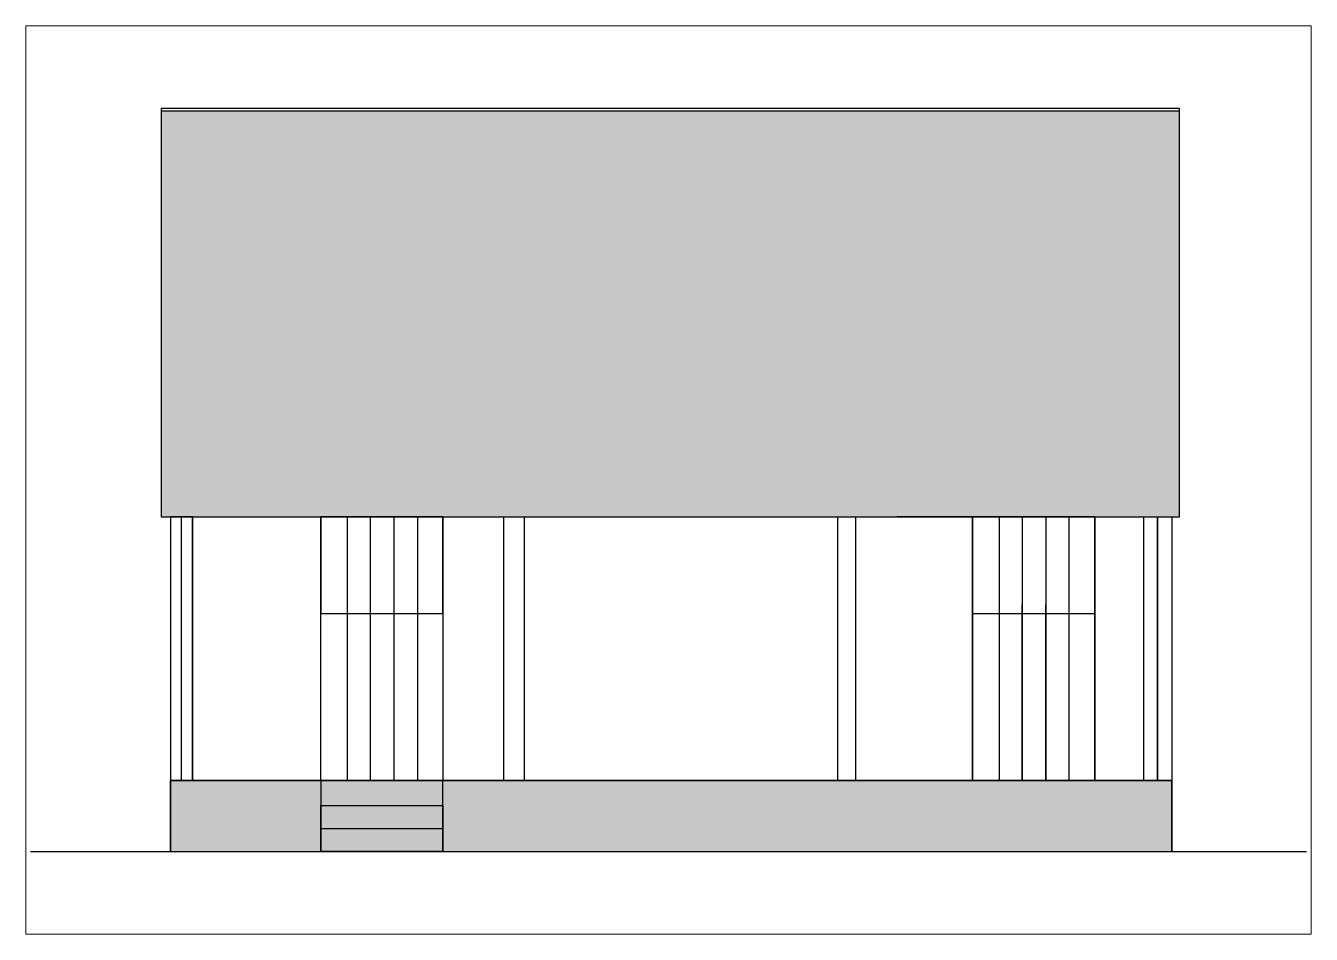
# Paper-space layout 'Layout2' of a CAD drawing. Header units: millimetres. Extents: x 30 to 267, y 21 to 189.
# The model-space entities are those that its viewports show. They can reach past a viewport. Long polylines and large blocks are cut down to what shows.
import ezdxf

# ---------------------------------------------------------------- set-up
doc = ezdxf.new("R2010")
doc.units = ezdxf.units.MM
doc.layers.get('0').update_dxf_attribs({"color": 250, "lineweight": 25})
for name, color, linetype, lineweight in [('A-ALV-___-___-EXI', 250, 'Continuous', 25), ('A-BAS-___-___-EXI', 250, 'Continuous', 25), ('A-COB-___-___-EXI', 250, 'Continuous', 25), ('A-ESC-___-___-EXI', 250, 'Continuous', 25), ('A-PIL-___-___-EXI', 250, 'Continuous', 25), ('A-POR-___-___-EXI', 250, 'Continuous', 25)]:
    doc.layers.add(name, color=color, linetype=linetype, lineweight=lineweight)

msp = doc.modelspace()

# ---------------------------------------------------------------- hatches: boundary and pattern name
at = {"layer": 'A-BAS-___-___-EXI', "true_color": 0xcb9898}
msp.add_hatch(color=253, dxfattribs=at).paths.add_polyline_path([(49579, -529), (49579, 29), (41710, 29), (41710, -529)])
at = {"layer": 'A-COB-___-___-EXI'}
h = msp.add_hatch(dxfattribs=at)
h.set_pattern_fill('FP_1', color=256, style=0, pattern_type=2)
h.set_pattern_definition([(290.439, (58313.74, 1705.563), (258.25855, -573.71719), [7.637, -756.076]), (0, (58299.07, 1698.41), (0, 119.272), [17.335, -249.364]), (277.886, (58307.075, 1765.795), (266.61993287, -1907.84048843), [68.032, -13538.376]), (0, (58095.05, 1707.35), (0, 119.272), [46.672, -220.027]), (0, (58095.05, 1698.41), (0, 119.272), [45.339, -221.361]), (303.855, (58291.073, 1710.334), (254.553464, -339.70258), [14.362, -1421.863]), (325.175, (58279.071, 1718.683), (518.867272, -347.7054846), [14.62, -2909.371]), (337.709, (58263.069, 1725.243), (2918.534684, -1186.502978), [17.294, -3441.589]), (351.03, (58240.4, 1728.821), (792.4127783, -118.0647726), [22.95, -4567.08]), (356.344, (58228.398, 1737.17), (258.199948, 0.540737), [18.707, -1851.999]), (350.644, (58247.067, 1735.977), (2926.6078453, -475.9105035), [25.678, -5109.941]), (340.314, (58272.404, 1731.803), (1029.890933, -344.616244), [21.244, -1395.031]), (326.956, (58292.406, 1724.647), (2387.5710626, -1542.272053), [17.499, -3482.279]), (82.114, (58140.387, 1698.407), (1600.21346236, 11569.89195204), [68.032, -13538.376]), (81.233, (58149.722, 1646.524), (267.0524016, 1791.2825243), [52.497, -3447.274]), (278.767, (58299.074, 1698.407), (266.370908, -1667.59831), [52.497, -3447.274]), (0, (58217.73, 1728.82), (0, 119.272), [22.669, -244.03]), (10.664, (58192.394, 1724.05), (1874.6566655, 359.2776793), [25.782, -5130.571]), (21.924, (58179.059, 1718.683), (284.960561, 126.619693), [14.375, -2860.547]), (32.051, (58165.724, 1710.334), (562.396157, 375.97566), [15.733, -1557.572]), (56.145, (58157.723, 1698.407), (545.557497, 853.010588), [14.362, -1421.863]), (0, (58140.39, 1698.41), (0, 119.272), [17.335, -249.364]), (69.561, (58140.387, 1698.407), (8.43763, 141.91588), [7.637, -756.076]), (55.055, (58143.054, 1705.563), (1074.780737, 1561.939709), [11.64, -2316.457]), (33.044, (58149.722, 1715.105), (546.125083, 366.097139), [17.499, -3482.279]), (19.686, (58164.39, 1724.647), (303.60688, 132.477522), [21.244, -1395.031]), (9.356, (58184.393, 1731.803), (2140.6935354, 358.9782499), [25.678, -5109.941]), (3.656, (58209.729, 1735.977), (1608.698943, 119.828073), [18.707, -1851.999]), (304.945, (58307.075, 1715.105), (258.73015, -346.407485), [11.64, -2316.457]), (0, (58315.08, 1707.35), (0, 119.272), [46.672, -220.027]), (0, (58316.41, 1698.41), (0, 119.272), [45.339, -221.361])])
h.paths.add_polyline_path([(41637, 2101), (49637, 2101), (49637, 5287), (41637, 5287)])

# ---------------------------------------------------------------- linework, layer by layer
at = {"layer": 'A-ALV-___-___-EXI'}
for p, q in [((41710, 2101), (41710, 29)), ((41885, 2101), (41710, 2101)), ((41885, 29), (41885, 2101)), ((48013, 2101), (47421, 2101)), ((49358, 2101), (49465, 2101)), ((49465, 2101), (49579, 2101)), ((49579, 2101), (49579, 29)), ((41710, 29), (41885, 29)), ((47421, 29), (48013, 29)), ((49465, 29), (49358, 29)), ((49579, 29), (49465, 29))]:
    msp.add_line(p, q, dxfattribs=at)
for points in [[(42516, 29), (43257, 29), (42886, 29), (42785, 29), (42658, 29)], [(43021, 29), (43257, 29), (43139, 29)]]:
    msp.add_lwpolyline(points, dxfattribs=at)
at = {"layer": 'A-BAS-___-___-EXI'}
for p, q in [((41710, -529), (41710, 29)), ((41710, 29), (41710, -529)), ((49579, -529), (49579, 29)), ((49579, 29), (49579, -529)), ((40610, -529), (41710, -529)), ((41710, -529), (49579, -529)), ((49579, -529), (50636, -529))]:
    msp.add_line(p, q, dxfattribs=at)
msp.add_lwpolyline([(49579, 29), (41710, 29)], close=True, dxfattribs=at)
at = {"layer": 'A-COB-___-___-EXI'}
msp.add_line((49637, 5287), (41637, 5287), dxfattribs=at)
msp.add_lwpolyline([(41637, 2101), (49637, 2101), (49637, 5309), (41637, 5309)], close=True, dxfattribs=at)
at = {"layer": 'A-ESC-___-___-EXI'}
for p, q in [((42891, -166), (43850, -166)), ((42891, -529), (42891, -166)), ((43850, -166), (43850, -529)), ((43850, -529), (42891, -529))]:
    msp.add_line(p, q, dxfattribs=at)
for points in [[(43850, -529), (43850, 29), (42891, 29), (42891, -529)], [(42891, -529), (42891, -348), (43850, -348), (43850, -529)]]:
    msp.add_lwpolyline(points, close=True, dxfattribs=at)
at = {"layer": 'A-PIL-___-___-EXI'}
for p, q in [((49358, 29), (49358, 2101)), ((49465, 2101), (49465, 29)), ((49465, 29), (49465, 2101))]:
    msp.add_line(p, q, dxfattribs=at)
for points in [[(41885, 2101), (41885, 29), (41796, 29), (41796, 2101)], [(44330, 29), (44330, 2101), (44490, 2101), (44490, 29)], [(46953, 29), (46953, 2101), (47093, 2101), (47093, 29)]]:
    msp.add_lwpolyline(points, close=True, dxfattribs=at)
at = {"layer": 'A-POR-___-___-EXI'}
for p, q in [((42891, 29), (42891, 2101)), ((43101, 29), (43101, 2101)), ((43280, 2101), (43280, 29)), ((43465, 2101), (43465, 29)), ((43654, 29), (43654, 2101)), ((43850, 2101), (43850, 29)), ((48223, 29), (48223, 2101)), ((48771, 29), (48771, 2101)), ((48972, 2101), (48972, 29))]:
    msp.add_line(p, q, dxfattribs=at)
for points in [[(43850, 1341), (43850, 2101), (42891, 2101), (42891, 1341)], [(48972, 1341), (48972, 2101), (48013, 2101), (48013, 1341)], [(48013, 29), (48013, 2101)], [(48972, 2101), (48972, 29)]]:
    msp.add_lwpolyline(points, close=True, dxfattribs=at)
for points in [[(48402, 2101), (48402, 29), (48402, 1409)], [(48587, 2101), (48587, 29), (48587, 1409)]]:
    msp.add_lwpolyline(points, dxfattribs=at)

psp = doc.layouts.new('Layout2')

# ---------------------------------------------------------------- viewports
at = {"layer": '0'}
psp.add_viewport(center=(148.5, 104.94), size=(237.6, 167.9109), view_center_point=(45623.35, 2390.01), view_height=7137.6276, dxfattribs=at)

doc.saveas('drawing.dxf')
